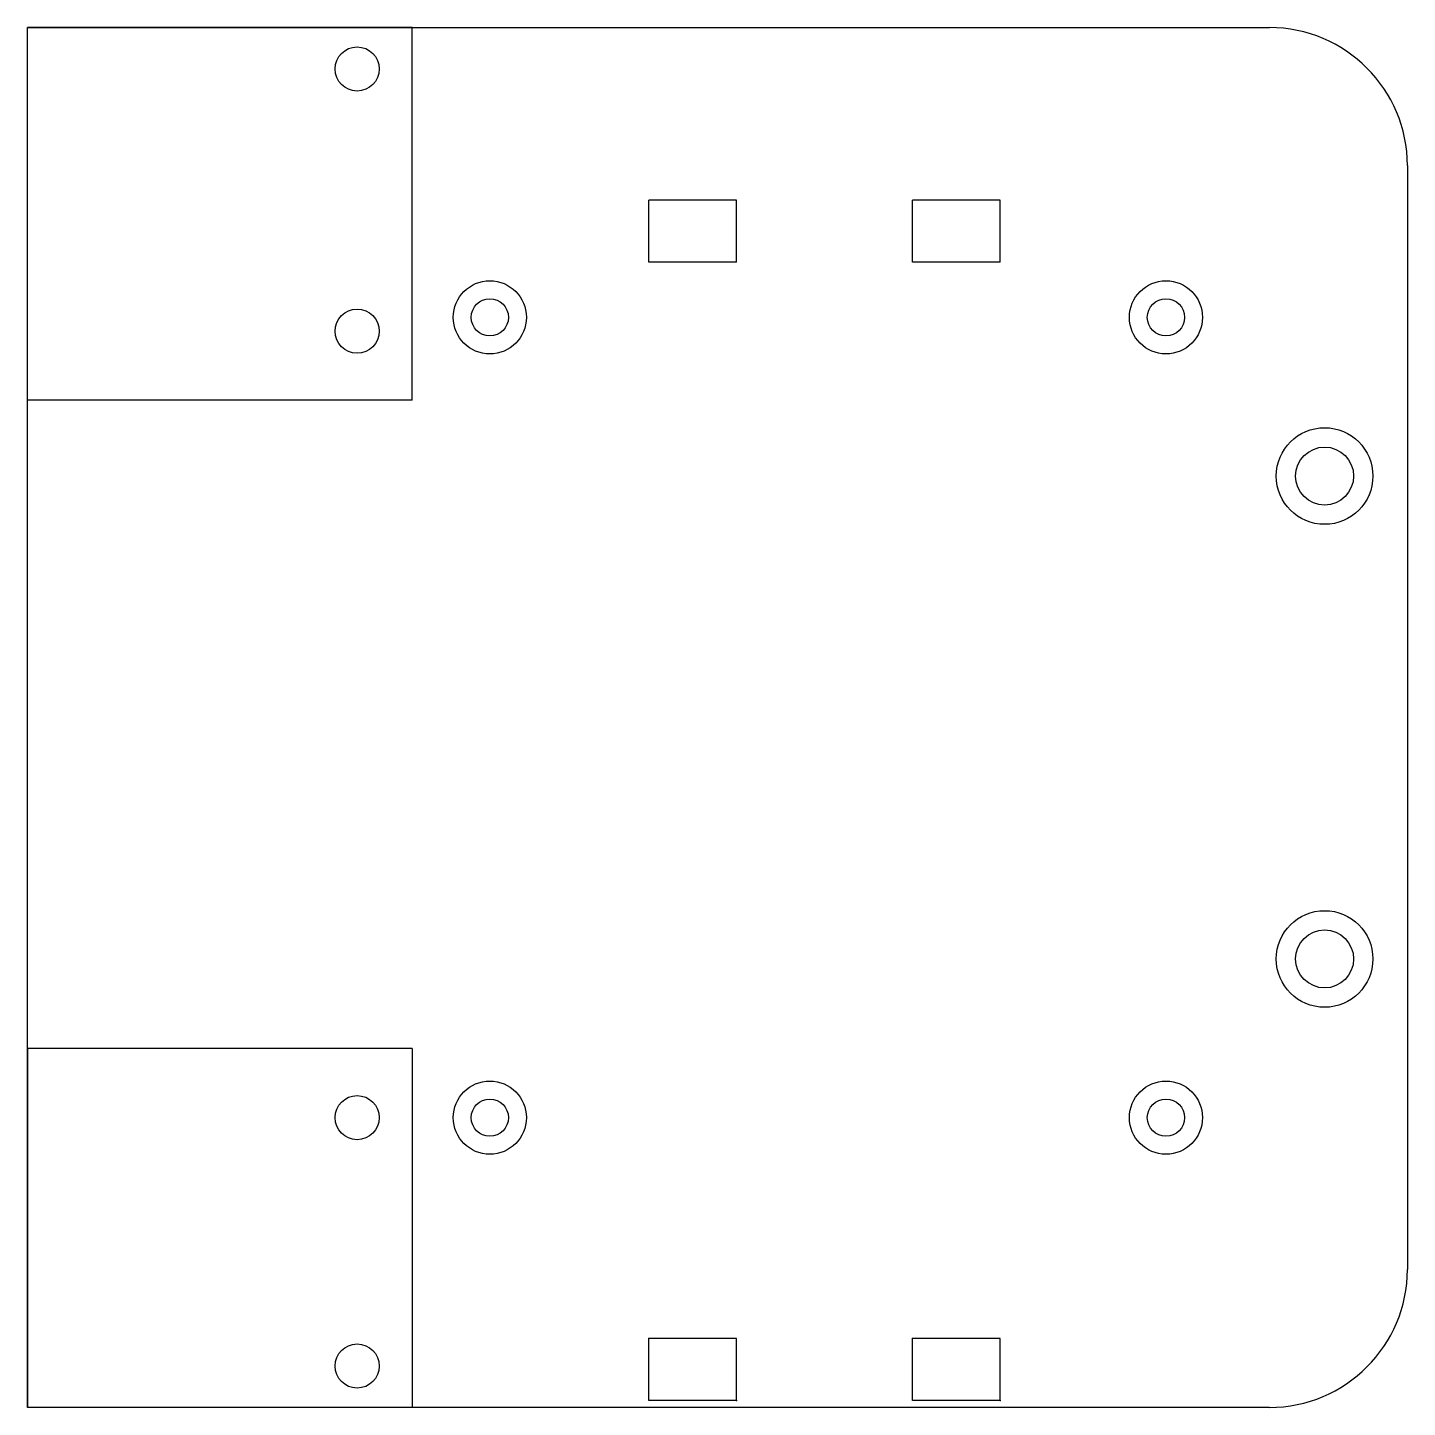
# Model space of a CAD drawing. Header units: millimetres. Extents: x -50 to 50, y -50 to 50.
import ezdxf

# ---------------------------------------------------------------- set-up
doc = ezdxf.new("R2010")
doc.units = ezdxf.units.MM
doc.header["$PDSIZE"] = -1

msp = doc.modelspace()

# ---------------------------------------------------------------- linework, layer by layer
at = {"color": 7, "linetype": 'Continuous'}
for p, q in [((-22.12, 50), (-50, 50)), ((-50, 23), (-50, 50)), ((-22.12, 23), (-22.12, 50)), ((1.38, 37.49), (-4.97, 37.49)), ((-4.97, 32.99), (-4.97, 37.49)), ((1.38, 32.99), (1.38, 37.49)), ((20.48, 37.49), (14.13, 37.49)), ((14.13, 32.99), (14.13, 37.49)), ((20.48, 32.99), (20.48, 37.49)), ((1.38, 32.99), (-4.97, 32.99)), ((20.48, 32.99), (14.13, 32.99)), ((-22.12, 23), (-50, 23)), ((-22.12, -24), (-50, -24)), ((-50, -24), (-50, -50)), ((-22.12, -24), (-22.12, -50)), ((1.38, -45.01), (-4.97, -45.01)), ((-4.97, -49.51), (-4.97, -45.01)), ((1.38, -49.51), (1.38, -45.01)), ((20.48, -45.01), (14.13, -45.01)), ((14.13, -49.51), (14.13, -45.01)), ((20.48, -49.51), (20.48, -45.01)), ((-22.12, -50), (-50, -50)), ((1.38, -49.51), (-4.97, -49.51)), ((20.48, -49.51), (14.13, -49.51))]:
    msp.add_line(p, q, dxfattribs=at)
at = {"color": 7, "linetype": 'Continuous', "lineweight": 25}
for p, q in [((-50, 50), (40, 50)), ((-50, -50), (-50, 50)), ((50, 40), (50, -40)), ((40, -50), (-50, -50))]:
    msp.add_line(p, q, dxfattribs=at)
for centre, radius in [((-26.12, 47), 1.6), ((-16.5, 29), 1.35), ((32.5, 29), 1.35), ((-26.12, 28), 1.6), ((44, 17.5), 2.1), ((44, -17.5), 2.1), ((-26.12, -29), 1.6), ((-16.5, -29), 1.35), ((32.5, -29), 1.35), ((-26.12, -47), 1.6)]:
    msp.add_circle(centre, radius, dxfattribs=at)
at = {"color": 7, "linetype": 'Continuous'}
for centre, radius in [((-16.5, 29), 2.65), ((32.5, 29), 2.65), ((44, 17.5), 3.5), ((44, -17.5), 3.5), ((-16.5, -29), 2.65), ((32.5, -29), 2.65)]:
    msp.add_circle(centre, radius, dxfattribs=at)
at = {"color": 7, "linetype": 'Continuous', "lineweight": 25}
for centre, start, end in [((40, 40), 0, 90), ((40, -40), 270, 0)]:
    msp.add_arc(centre, 10, start, end, dxfattribs=at)
at = {"color": 7, "linetype": 'Continuous'}
for p in [(-4.97, -45.01), (14.13, -45.01), (1.38, -49.51), (20.48, -49.51)]:
    msp.add_point(p, dxfattribs=at)

doc.saveas('drawing.dxf')
